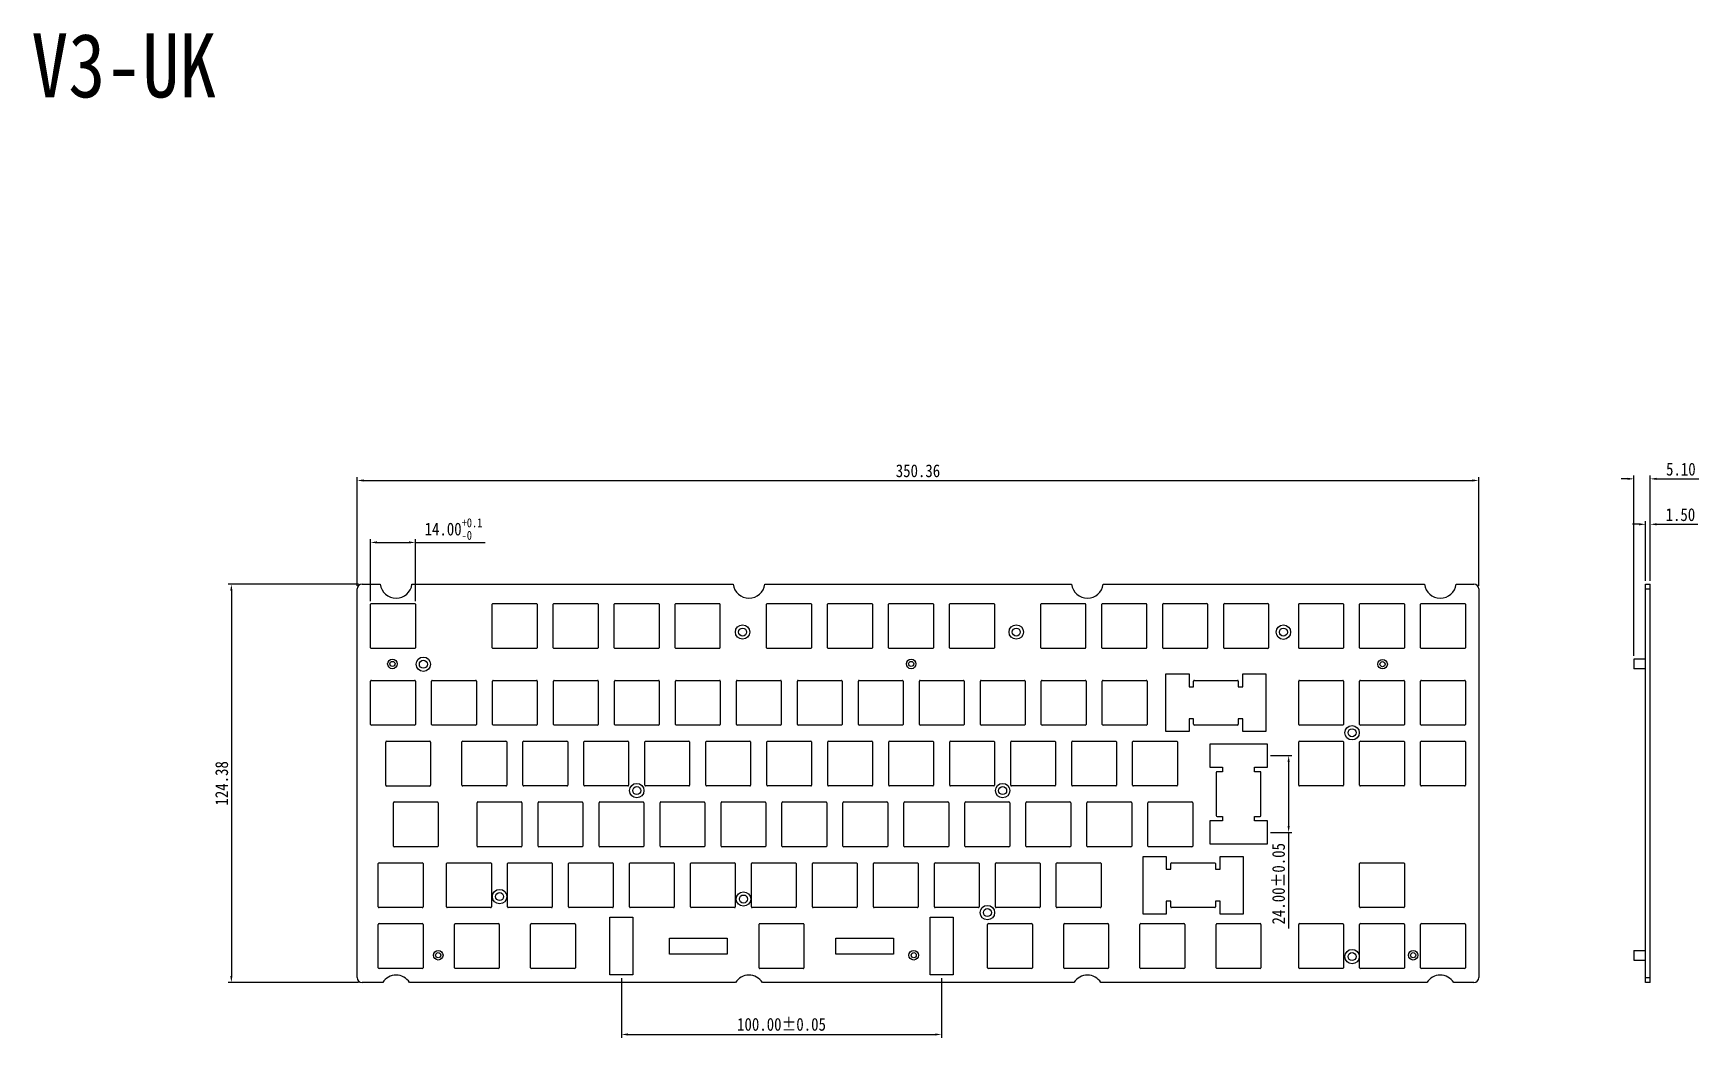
# Model space of a CAD drawing. Header units: millimetres. Extents: x -14 to 1164, y 2 to 864.
# Drawn here: x 644 to 1164, y 551 to 864 of the extents above; entities that cross this region are included whole.
import ezdxf

# ---------------------------------------------------------------- set-up
doc = ezdxf.new("R2010")
doc.units = ezdxf.units.MM
doc.header["$LTSCALE"] = 16.335
doc.header["$PDMODE"] = 3
doc.header["$PDSIZE"] = 8
doc.layers.get('0').update_dxf_attribs({"linetype": 'CONTINUOUS'})
doc.layers.get('Defpoints').update_dxf_attribs({"linetype": 'CONTINUOUS'})
doc.layers.add('标注尺寸', color=2, linetype='CONTINUOUS')
doc.layers.add('辅助线', color=8, linetype='CONTINUOUS')
doc.styles.get("Standard").update_dxf_attribs({"font": '', "width": 0.85, "height": 4})
doc.styles.get('Standard').set_extended_font_data('SimSun')
doc.dimstyles.get("Standard").update_dxf_attribs({"dimtxt": 2.5, "dimasz": 2, "dimexe": 1, "dimexo": 1, "dimgap": 1, "dimtad": 1, "dimzin": 1, "dimdsep": 46, "dimtxsty": 'Standard', "dimcen": 0.09, "dimadec": 0, "dimazin": 2, "dimtp": 0.01, "dimtm": 0.01, "dimtfac": 1, "dimtofl": 0, "dimtmove": 0, "dimatfit": 3, "dimfxl": 1, "dimtolj": 1, "dimarcsym": 0})

# ---------------------------------------------------------------- blocks, each defined once
blk = doc.blocks.new('*D22')
at = {"layer": 'Defpoints', "color": 0}
for p in [(1095.61, 724.7), (745.25, 690.8), (1095.61, 690.8)]:
    blk.add_point(p, dxfattribs=at)
at = {"layer": '标注尺寸', "color": 0, "lineweight": -2}
for p, q in [((745.25, 691.8), (745.25, 725.7)), ((747.25, 724.7), (1093.61, 724.7)), ((1095.61, 691.8), (1095.61, 725.7))]:
    blk.add_line(p, q, dxfattribs=at)
at = {"layer": '标注尺寸', "color": 0}
for points in [[(747.25, 725.03), (747.25, 724.36), (745.25, 724.7)], [(1093.61, 725.03), (1093.61, 724.36), (1095.61, 724.7)]]:
    blk.add_solid(points, dxfattribs=at)
at = {"layer": '标注尺寸', "color": 0, "insert": (920.43, 727.7), "char_height": 4, "attachment_point": 5}
blk.add_mtext('\\A1;350.36', dxfattribs=at)
blk = doc.blocks.new('*D23')
at = {"layer": 'Defpoints', "color": 0}
for p in [(746.6, 692.29), (705.92, 567.91), (746.6, 567.91)]:
    blk.add_point(p, dxfattribs=at)
at = {"layer": '标注尺寸', "color": 0, "lineweight": -2}
for p, q in [((745.6, 692.29), (704.92, 692.29)), ((705.92, 690.29), (705.92, 569.91)), ((745.6, 567.91), (704.92, 567.91))]:
    blk.add_line(p, q, dxfattribs=at)
at = {"layer": '标注尺寸', "color": 0}
for points in [[(705.59, 690.29), (706.26, 690.29), (705.92, 692.29)], [(705.59, 569.91), (706.26, 569.91), (705.92, 567.91)]]:
    blk.add_solid(points, dxfattribs=at)
at = {"layer": '标注尺寸', "color": 0, "insert": (702.92, 630.1), "char_height": 4, "attachment_point": 5, "rotation": 90}
blk.add_mtext('\\A1;124.38', dxfattribs=at)
blk = doc.blocks.new('*D24')
at = {"layer": 'Defpoints', "color": 0}
for p in [(1149.19, 725.2), (1149.19, 692.3), (1144.09, 668.9)]:
    blk.add_point(p, dxfattribs=at)
at = {"layer": '标注尺寸', "color": 0, "lineweight": -2}
for p, q in [((1142.09, 725.2), (1140.09, 725.2)), ((1144.09, 669.9), (1144.09, 726.2)), ((1149.19, 693.3), (1149.19, 726.2)), ((1151.19, 725.2), (1164.33, 725.2))]:
    blk.add_line(p, q, dxfattribs=at)
at = {"layer": '标注尺寸', "color": 0}
for points in [[(1142.09, 725.54), (1142.09, 724.87), (1144.09, 725.2)], [(1151.19, 725.54), (1151.19, 724.87), (1149.19, 725.2)]]:
    blk.add_solid(points, dxfattribs=at)
at = {"layer": '标注尺寸', "color": 0, "insert": (1158.76, 728.2), "char_height": 4, "attachment_point": 5}
blk.add_mtext('\\A1;5.10', dxfattribs=at)
blk = doc.blocks.new('*D25')
at = {"layer": 'Defpoints', "color": 0}
for p in [(1149.19, 711), (1147.69, 692.3), (1149.19, 692.3)]:
    blk.add_point(p, dxfattribs=at)
at = {"layer": '标注尺寸', "color": 0, "lineweight": -2}
for p, q in [((1145.69, 711), (1143.69, 711)), ((1147.69, 693.3), (1147.69, 712)), ((1149.19, 693.3), (1149.19, 712)), ((1151.19, 711), (1164.06, 711))]:
    blk.add_line(p, q, dxfattribs=at)
at = {"layer": '标注尺寸', "color": 0}
for points in [[(1145.69, 711.34), (1145.69, 710.67), (1147.69, 711)], [(1151.19, 711.34), (1151.19, 710.67), (1149.19, 711)]]:
    blk.add_solid(points, dxfattribs=at)
at = {"layer": '标注尺寸', "color": 0, "insert": (1158.62, 714), "char_height": 4, "attachment_point": 5}
blk.add_mtext('\\A1;1.50', dxfattribs=at)
blk = doc.blocks.new('*D26')
at = {"layer": 'Defpoints', "color": 0}
for p in [(763.41, 705.34), (749.41, 686.04), (763.41, 686.04)]:
    blk.add_point(p, dxfattribs=at)
at = {"layer": '标注尺寸', "color": 0, "lineweight": -2}
for p, q in [((749.41, 687.04), (749.41, 706.34)), ((751.41, 705.34), (761.41, 705.34)), ((763.41, 687.04), (763.41, 706.34)), ((763.41, 705.34), (785.23, 705.34))]:
    blk.add_line(p, q, dxfattribs=at)
at = {"layer": '标注尺寸', "color": 0}
for points in [[(751.41, 705.68), (751.41, 705.01), (749.41, 705.34)], [(761.41, 705.68), (761.41, 705.01), (763.41, 705.34)]]:
    blk.add_solid(points, dxfattribs=at)
at = {"layer": '标注尺寸', "color": 0, "insert": (775.32, 709.53), "char_height": 4, "attachment_point": 5}
blk.add_mtext('\\A1;14.00{\\H0.7x;\\S+0.1^ -0;}', dxfattribs=at)
blk = doc.blocks.new('*D27')
at = {"layer": 'Defpoints', "color": 0}
for p in [(827.8, 570.27), (927.8, 570.27), (927.8, 551.66)]:
    blk.add_point(p, dxfattribs=at)
at = {"layer": '标注尺寸', "color": 0, "lineweight": -2}
for p, q in [((827.8, 569.27), (827.8, 550.66)), ((927.8, 569.27), (927.8, 550.66)), ((829.8, 551.66), (925.8, 551.66))]:
    blk.add_line(p, q, dxfattribs=at)
at = {"layer": '标注尺寸', "color": 0}
for points in [[(829.8, 551.99), (829.8, 551.32), (827.8, 551.66)], [(925.8, 551.99), (925.8, 551.32), (927.8, 551.66)]]:
    blk.add_solid(points, dxfattribs=at)
at = {"layer": '标注尺寸', "color": 0, "insert": (877.8, 554.8), "char_height": 4, "attachment_point": 5}
blk.add_mtext('\\A1;100.00%%P0.05', dxfattribs=at)
blk = doc.blocks.new('*D14')
at = {"layer": 'Defpoints', "color": 0}
for p in [(1029.6, 638.75), (1029.6, 614.75), (1036.23, 614.75)]:
    blk.add_point(p, dxfattribs=at)
at = {"layer": '标注尺寸', "color": 0, "lineweight": -2}
for p, q in [((1030.6, 638.75), (1037.23, 638.75)), ((1036.23, 636.75), (1036.23, 616.75)), ((1030.6, 614.75), (1037.23, 614.75)), ((1036.23, 614.75), (1036.23, 584.71))]:
    blk.add_line(p, q, dxfattribs=at)
at = {"layer": '标注尺寸', "color": 0}
for points in [[(1035.89, 636.75), (1036.56, 636.75), (1036.23, 638.75)], [(1035.89, 616.75), (1036.56, 616.75), (1036.23, 614.75)]]:
    blk.add_solid(points, dxfattribs=at)
at = {"layer": '标注尺寸', "color": 0, "insert": (1033.08, 598.73), "char_height": 4, "attachment_point": 5, "rotation": 90}
blk.add_mtext('\\A1;24.00%%P0.05', dxfattribs=at)

msp = doc.modelspace()

# ---------------------------------------------------------------- linework, layer by layer
at = {"color": 7, "linetype": 'Continuous'}
for p, q in [((746.75, 692.299), (752.44, 692.299)), ((762.358, 692.299), (862.673, 692.299)), ((872.591, 692.299), (968.406, 692.299)), ((978.324, 692.299), (1078.64, 692.299)), ((1088.558, 692.299), (1094.111, 692.299)), ((1147.686, 567.912), (1147.686, 692.299)), ((1147.686, 692.299), (1149.186, 692.299)), ((1149.186, 567.912), (1149.186, 692.299)), ((745.25, 569.412), (745.25, 690.799)), ((1095.611, 690.799), (1095.611, 569.412)), ((1147.686, 690.799), (1149.186, 690.799)), ((749.411, 672.438), (749.411, 686.038)), ((749.611, 686.238), (763.211, 686.238)), ((763.411, 686.038), (763.411, 672.438)), ((787.426, 672.438), (787.426, 686.038)), ((787.626, 686.238), (801.226, 686.238)), ((801.426, 686.038), (801.426, 672.438)), ((806.476, 672.438), (806.476, 686.038)), ((806.676, 686.238), (820.276, 686.238)), ((820.476, 686.038), (820.476, 672.438)), ((825.526, 672.438), (825.526, 686.038)), ((825.726, 686.238), (839.326, 686.238)), ((839.526, 686.038), (839.526, 672.438)), ((844.576, 672.438), (844.576, 686.038)), ((844.776, 686.238), (858.376, 686.238)), ((858.576, 686.038), (858.576, 672.438)), ((873.146, 672.438), (873.146, 686.038)), ((873.346, 686.238), (886.946, 686.238)), ((887.146, 686.038), (887.146, 672.438)), ((892.196, 672.438), (892.196, 686.038)), ((892.396, 686.238), (905.996, 686.238)), ((906.196, 686.038), (906.196, 672.438)), ((911.246, 672.438), (911.246, 686.038)), ((911.446, 686.238), (925.046, 686.238)), ((925.246, 686.038), (925.246, 672.438)), ((930.296, 672.438), (930.296, 686.038)), ((930.496, 686.238), (944.096, 686.238)), ((944.296, 686.038), (944.296, 672.438)), ((958.816, 672.438), (958.816, 686.038)), ((959.016, 686.238), (972.616, 686.238)), ((972.816, 686.038), (972.816, 672.438)), ((977.866, 672.438), (977.866, 686.038)), ((978.066, 686.238), (991.666, 686.238)), ((991.866, 686.038), (991.866, 672.438)), ((996.916, 672.438), (996.916, 686.038)), ((997.116, 686.238), (1010.716, 686.238)), ((1010.916, 686.038), (1010.916, 672.438)), ((1015.966, 672.438), (1015.966, 686.038)), ((1016.166, 686.238), (1029.766, 686.238)), ((1029.966, 686.038), (1029.966, 672.438)), ((1039.361, 672.438), (1039.361, 686.038)), ((1039.561, 686.238), (1053.161, 686.238)), ((1053.361, 686.038), (1053.361, 672.438)), ((1058.411, 672.438), (1058.411, 686.038)), ((1058.611, 686.238), (1072.211, 686.238)), ((1072.411, 686.038), (1072.411, 672.438)), ((1077.461, 672.438), (1077.461, 686.038)), ((1077.661, 686.238), (1091.261, 686.238)), ((1091.461, 686.038), (1091.461, 672.438)), ((763.211, 672.238), (749.611, 672.238)), ((801.226, 672.238), (787.626, 672.238)), ((820.276, 672.238), (806.676, 672.238)), ((839.326, 672.238), (825.726, 672.238)), ((858.376, 672.238), (844.776, 672.238)), ((886.946, 672.238), (873.346, 672.238)), ((905.996, 672.238), (892.396, 672.238)), ((925.046, 672.238), (911.446, 672.238)), ((944.096, 672.238), (930.496, 672.238)), ((972.616, 672.238), (959.016, 672.238)), ((991.666, 672.238), (978.066, 672.238)), ((1010.716, 672.238), (997.116, 672.238)), ((1029.766, 672.238), (1016.166, 672.238)), ((1053.161, 672.238), (1039.561, 672.238)), ((1072.211, 672.238), (1058.611, 672.238)), ((1091.261, 672.238), (1077.661, 672.238)), ((1144.086, 668.897), (1144.086, 665.897)), ((1147.686, 668.897), (1144.086, 668.897)), ((749.411, 648.505), (749.411, 662.005)), ((749.661, 662.255), (763.161, 662.255)), ((763.411, 662.005), (763.411, 648.505)), ((768.461, 648.505), (768.461, 662.005)), ((768.711, 662.255), (782.211, 662.255)), ((782.461, 662.005), (782.461, 648.505)), ((787.511, 648.505), (787.511, 662.005)), ((787.761, 662.255), (801.261, 662.255)), ((801.511, 662.005), (801.511, 648.505)), ((806.561, 648.505), (806.561, 662.005)), ((806.811, 662.255), (820.311, 662.255)), ((820.561, 662.005), (820.561, 648.505)), ((825.611, 648.505), (825.611, 662.005)), ((825.861, 662.255), (839.361, 662.255)), ((839.611, 662.005), (839.611, 648.505)), ((844.661, 648.505), (844.661, 662.005)), ((844.911, 662.255), (858.411, 662.255)), ((858.661, 662.005), (858.661, 648.505)), ((863.711, 648.505), (863.711, 662.005)), ((863.961, 662.255), (877.461, 662.255)), ((877.711, 662.005), (877.711, 648.505)), ((882.761, 648.505), (882.761, 662.005)), ((883.011, 662.255), (896.511, 662.255)), ((896.761, 662.005), (896.761, 648.505)), ((901.811, 648.505), (901.811, 662.005)), ((902.061, 662.255), (915.561, 662.255)), ((915.811, 662.005), (915.811, 648.505)), ((920.861, 648.505), (920.861, 662.005)), ((921.111, 662.255), (934.611, 662.255)), ((934.861, 662.005), (934.861, 648.505)), ((939.911, 648.505), (939.911, 662.005)), ((940.161, 662.255), (953.661, 662.255)), ((953.911, 662.005), (953.911, 648.505)), ((958.961, 648.505), (958.961, 662.005)), ((959.211, 662.255), (972.711, 662.255)), ((972.961, 662.005), (972.961, 648.505)), ((978.011, 648.505), (978.011, 662.005)), ((978.261, 662.255), (991.761, 662.255)), ((992.011, 662.005), (992.011, 648.505)), ((997.911, 664.27), (1005.111, 664.27)), ((997.911, 646.27), (997.911, 664.27)), ((1005.111, 664.27), (1005.111, 660.27)), ((1006.526, 660.27), (1006.526, 661.975)), ((1006.806, 662.255), (1020.216, 662.255)), ((1020.496, 661.975), (1020.496, 660.27)), ((1021.939, 664.27), (1029.082, 664.27)), ((1021.939, 660.27), (1021.939, 664.27)), ((1029.082, 664.27), (1029.082, 646.27)), ((1039.361, 648.505), (1039.361, 662.005)), ((1039.611, 662.255), (1053.111, 662.255)), ((1053.361, 662.005), (1053.361, 648.505)), ((1058.411, 648.505), (1058.411, 662.005)), ((1058.661, 662.255), (1072.161, 662.255)), ((1072.411, 662.005), (1072.411, 648.505)), ((1077.461, 648.505), (1077.461, 662.005)), ((1077.711, 662.255), (1091.211, 662.255)), ((1091.461, 662.005), (1091.461, 648.505)), ((1147.686, 665.897), (1144.086, 665.897)), ((1147.686, 665.819), (1144.086, 665.819)), ((1005.111, 660.27), (1006.526, 660.27)), ((1020.496, 660.27), (1021.939, 660.27)), ((763.161, 648.255), (749.661, 648.255)), ((782.211, 648.255), (768.711, 648.255)), ((801.261, 648.255), (787.761, 648.255)), ((820.311, 648.255), (806.811, 648.255)), ((839.361, 648.255), (825.861, 648.255)), ((858.411, 648.255), (844.911, 648.255)), ((877.461, 648.255), (863.961, 648.255)), ((896.511, 648.255), (883.011, 648.255)), ((915.561, 648.255), (902.061, 648.255)), ((934.611, 648.255), (921.111, 648.255)), ((953.661, 648.255), (940.161, 648.255)), ((972.711, 648.255), (959.211, 648.255)), ((991.761, 648.255), (978.261, 648.255)), ((1005.111, 646.27), (997.911, 646.27)), ((1006.526, 650.27), (1005.111, 650.27)), ((1005.111, 650.27), (1005.111, 646.27)), ((1006.526, 648.535), (1006.526, 650.27)), ((1020.216, 648.255), (1006.806, 648.255)), ((1021.939, 650.27), (1020.496, 650.27)), ((1020.496, 650.27), (1020.496, 648.535)), ((1021.939, 646.27), (1021.939, 650.27)), ((1029.082, 646.27), (1021.939, 646.27)), ((1053.111, 648.255), (1039.611, 648.255)), ((1072.161, 648.255), (1058.661, 648.255)), ((1091.211, 648.255), (1077.711, 648.255)), ((754.161, 629.505), (754.161, 643.005)), ((754.411, 643.255), (767.911, 643.255)), ((768.161, 643.005), (768.161, 629.505)), ((777.946, 629.52), (777.946, 643.02)), ((778.196, 643.27), (791.696, 643.27)), ((791.946, 643.02), (791.946, 629.52)), ((796.996, 629.52), (796.996, 643.02)), ((797.246, 643.27), (810.746, 643.27)), ((810.996, 643.02), (810.996, 629.52)), ((816.046, 629.52), (816.046, 643.02)), ((816.296, 643.27), (829.796, 643.27)), ((830.046, 643.02), (830.046, 629.52)), ((835.096, 629.52), (835.096, 643.02)), ((835.346, 643.27), (848.846, 643.27)), ((849.096, 643.02), (849.096, 629.52)), ((854.146, 629.52), (854.146, 643.02)), ((854.396, 643.27), (867.896, 643.27)), ((868.146, 643.02), (868.146, 629.52)), ((873.196, 629.52), (873.196, 643.02)), ((873.446, 643.27), (886.946, 643.27)), ((887.196, 643.02), (887.196, 629.52)), ((892.246, 629.52), (892.246, 643.02)), ((892.496, 643.27), (905.996, 643.27)), ((906.246, 643.02), (906.246, 629.52)), ((911.296, 629.52), (911.296, 643.02)), ((911.546, 643.27), (925.046, 643.27)), ((925.296, 643.02), (925.296, 629.52)), ((930.346, 629.52), (930.346, 643.02)), ((930.596, 643.27), (944.096, 643.27)), ((944.346, 643.02), (944.346, 629.52)), ((949.396, 629.52), (949.396, 643.02)), ((949.646, 643.27), (963.146, 643.27)), ((963.396, 643.02), (963.396, 629.52)), ((968.446, 629.52), (968.446, 643.02)), ((968.696, 643.27), (982.196, 643.27)), ((982.446, 643.02), (982.446, 629.52)), ((987.496, 629.52), (987.496, 643.02)), ((987.746, 643.27), (1001.246, 643.27)), ((1001.496, 643.02), (1001.496, 629.52)), ((1039.361, 629.52), (1039.361, 643.02)), ((1039.611, 643.27), (1053.111, 643.27)), ((1053.361, 643.02), (1053.361, 629.52)), ((1058.411, 629.52), (1058.411, 643.02)), ((1058.661, 643.27), (1072.161, 643.27)), ((1072.411, 643.02), (1072.411, 629.52)), ((1077.461, 629.52), (1077.461, 643.02)), ((1077.711, 643.27), (1091.211, 643.27)), ((1091.461, 643.02), (1091.461, 629.52)), ((767.911, 629.255), (754.411, 629.255)), ((791.696, 629.27), (778.196, 629.27)), ((810.746, 629.27), (797.246, 629.27)), ((829.796, 629.27), (816.296, 629.27)), ((848.846, 629.27), (835.346, 629.27)), ((867.896, 629.27), (854.396, 629.27)), ((886.946, 629.27), (873.446, 629.27)), ((905.996, 629.27), (892.496, 629.27)), ((925.046, 629.27), (911.546, 629.27)), ((944.096, 629.27), (930.596, 629.27)), ((963.146, 629.27), (949.646, 629.27)), ((982.196, 629.27), (968.696, 629.27)), ((1001.246, 629.27), (987.746, 629.27)), ((1053.111, 629.27), (1039.611, 629.27)), ((1072.161, 629.27), (1058.661, 629.27)), ((1091.211, 629.27), (1077.711, 629.27)), ((756.536, 610.52), (756.536, 624.02)), ((756.786, 624.27), (770.286, 624.27)), ((770.536, 624.02), (770.536, 610.52)), ((782.696, 610.52), (782.696, 624.02)), ((782.946, 624.27), (796.446, 624.27)), ((796.696, 624.02), (796.696, 610.52)), ((801.746, 610.52), (801.746, 624.02)), ((801.996, 624.27), (815.496, 624.27)), ((815.746, 624.02), (815.746, 610.52)), ((820.796, 610.52), (820.796, 624.02)), ((821.046, 624.27), (834.546, 624.27)), ((834.796, 624.02), (834.796, 610.52)), ((839.846, 610.52), (839.846, 624.02)), ((840.096, 624.27), (853.596, 624.27)), ((853.846, 624.02), (853.846, 610.52)), ((858.896, 610.52), (858.896, 624.02)), ((859.146, 624.27), (872.646, 624.27)), ((872.896, 624.02), (872.896, 610.52)), ((877.946, 610.52), (877.946, 624.02)), ((878.196, 624.27), (891.696, 624.27)), ((891.946, 624.02), (891.946, 610.52)), ((896.996, 610.52), (896.996, 624.02)), ((897.246, 624.27), (910.746, 624.27)), ((910.996, 624.02), (910.996, 610.52)), ((916.046, 610.52), (916.046, 624.02)), ((916.296, 624.27), (929.796, 624.27)), ((930.046, 624.02), (930.046, 610.52)), ((935.096, 610.52), (935.096, 624.02)), ((935.346, 624.27), (948.846, 624.27)), ((949.096, 624.02), (949.096, 610.52)), ((954.146, 610.52), (954.146, 624.02)), ((954.396, 624.27), (967.896, 624.27)), ((968.146, 624.02), (968.146, 610.52)), ((973.196, 610.52), (973.196, 624.02)), ((973.446, 624.27), (986.946, 624.27)), ((987.196, 624.02), (987.196, 610.52)), ((992.246, 610.52), (992.246, 624.02)), ((992.496, 624.27), (1005.996, 624.27)), ((1006.246, 624.02), (1006.246, 610.52)), ((770.286, 610.27), (756.786, 610.27)), ((796.446, 610.27), (782.946, 610.27)), ((815.496, 610.27), (801.996, 610.27)), ((834.546, 610.27), (821.046, 610.27)), ((853.596, 610.27), (840.096, 610.27)), ((872.646, 610.27), (859.146, 610.27)), ((891.696, 610.27), (878.196, 610.27)), ((910.746, 610.27), (897.246, 610.27)), ((929.796, 610.27), (916.296, 610.27)), ((948.846, 610.27), (935.346, 610.27)), ((967.896, 610.27), (954.396, 610.27)), ((986.946, 610.27), (973.446, 610.27)), ((1005.996, 610.27), (992.496, 610.27)), ((792.196, 591.52), (792.196, 605.02)), ((792.446, 605.27), (805.946, 605.27)), ((806.196, 605.02), (806.196, 591.52)), ((811.246, 591.52), (811.246, 605.02)), ((811.496, 605.27), (824.996, 605.27)), ((825.246, 605.02), (825.246, 591.52)), ((830.296, 591.52), (830.296, 605.02)), ((830.546, 605.27), (844.046, 605.27)), ((844.296, 605.02), (844.296, 591.52)), ((849.346, 591.52), (849.346, 605.02)), ((849.596, 605.27), (863.096, 605.27)), ((863.346, 605.02), (863.346, 591.52)), ((868.396, 591.52), (868.396, 605.02)), ((868.646, 605.27), (882.146, 605.27)), ((882.396, 605.02), (882.396, 591.52)), ((887.446, 591.52), (887.446, 605.02)), ((887.696, 605.27), (901.196, 605.27)), ((901.446, 605.02), (901.446, 591.52)), ((906.496, 591.52), (906.496, 605.02)), ((906.746, 605.27), (920.246, 605.27)), ((920.496, 605.02), (920.496, 591.52)), ((925.546, 591.52), (925.546, 605.02)), ((925.796, 605.27), (939.296, 605.27)), ((939.546, 605.02), (939.546, 591.52)), ((944.596, 591.52), (944.596, 605.02)), ((944.846, 605.27), (958.346, 605.27)), ((958.596, 605.02), (958.596, 591.52)), ((963.646, 591.52), (963.646, 605.02)), ((963.896, 605.27), (977.396, 605.27)), ((977.646, 605.02), (977.646, 591.52)), ((990.786, 607.27), (997.986, 607.27)), ((990.786, 589.27), (990.786, 607.27)), ((997.986, 607.27), (997.986, 603.27)), ((999.386, 603.27), (999.386, 605.02)), ((999.636, 605.27), (1013.136, 605.27)), ((1013.386, 605.02), (1013.386, 603.27)), ((1014.786, 607.27), (1021.986, 607.27)), ((1014.786, 603.27), (1014.786, 607.27)), ((1021.986, 607.27), (1021.986, 589.27)), ((1058.411, 591.52), (1058.411, 605.02)), ((1058.661, 605.27), (1072.161, 605.27)), ((1072.411, 605.02), (1072.411, 591.52)), ((997.986, 603.27), (999.386, 603.27)), ((1013.386, 603.27), (1014.786, 603.27)), ((999.386, 593.27), (997.986, 593.27)), ((997.986, 593.27), (997.986, 589.27)), ((999.386, 591.52), (999.386, 593.27)), ((1014.786, 593.27), (1013.386, 593.27)), ((1013.386, 593.27), (1013.386, 591.52)), ((1014.786, 589.27), (1014.786, 593.27)), ((805.946, 591.27), (792.446, 591.27)), ((824.996, 591.27), (811.496, 591.27)), ((824.196, 570.27), (824.196, 588.27)), ((824.196, 588.27), (831.396, 588.27)), ((844.046, 591.27), (830.546, 591.27)), ((831.396, 588.27), (831.396, 570.27)), ((863.096, 591.27), (849.596, 591.27)), ((882.146, 591.27), (868.646, 591.27)), ((901.196, 591.27), (887.696, 591.27)), ((920.246, 591.27), (906.746, 591.27)), ((924.196, 588.27), (931.396, 588.27)), ((924.196, 570.27), (924.196, 588.27)), ((939.296, 591.27), (925.796, 591.27)), ((931.396, 588.27), (931.396, 570.27)), ((958.346, 591.27), (944.846, 591.27)), ((977.396, 591.27), (963.896, 591.27)), ((997.986, 589.27), (990.786, 589.27)), ((1013.136, 591.27), (999.636, 591.27)), ((1021.986, 589.27), (1014.786, 589.27)), ((1072.161, 591.27), (1058.661, 591.27)), ((751.821, 572.52), (751.821, 586.02)), ((752.071, 586.27), (765.571, 586.27)), ((765.821, 586.02), (765.821, 572.52)), ((775.621, 572.52), (775.621, 586.02)), ((775.871, 586.27), (789.371, 586.27)), ((789.621, 586.02), (789.621, 572.52)), ((799.421, 572.52), (799.421, 586.02)), ((799.671, 586.27), (813.171, 586.27)), ((813.421, 586.02), (813.421, 572.52)), ((870.796, 572.47), (870.796, 586.07)), ((870.996, 586.27), (884.596, 586.27)), ((884.796, 586.07), (884.796, 572.47)), ((942.171, 572.52), (942.171, 586.02)), ((942.421, 586.27), (955.921, 586.27)), ((956.171, 586.02), (956.171, 572.52)), ((965.971, 572.52), (965.971, 586.02)), ((966.221, 586.27), (979.721, 586.27)), ((979.971, 586.02), (979.971, 572.52)), ((989.771, 572.52), (989.771, 586.02)), ((990.021, 586.27), (1003.521, 586.27)), ((1003.771, 586.02), (1003.771, 572.52)), ((1013.571, 572.52), (1013.571, 586.02)), ((1013.821, 586.27), (1027.321, 586.27)), ((1027.571, 586.02), (1027.571, 572.52)), ((1039.361, 572.52), (1039.361, 586.02)), ((1039.611, 586.27), (1053.111, 586.27)), ((1053.361, 586.02), (1053.361, 572.52)), ((1058.411, 572.52), (1058.411, 586.02)), ((1058.661, 586.27), (1072.161, 586.27)), ((1072.411, 586.02), (1072.411, 572.52)), ((1077.461, 572.52), (1077.461, 586.02)), ((1077.711, 586.27), (1091.211, 586.27)), ((1091.461, 586.02), (1091.461, 572.52)), ((842.796, 576.77), (842.796, 581.77)), ((842.796, 581.77), (860.796, 581.77)), ((860.796, 581.77), (860.796, 576.77)), ((894.796, 581.77), (912.796, 581.77)), ((894.796, 576.77), (894.796, 581.77)), ((912.796, 581.77), (912.796, 576.77)), ((1144.086, 577.911), (1147.686, 577.911)), ((1144.086, 577.911), (1144.086, 574.911)), ((860.796, 576.77), (842.796, 576.77)), ((912.796, 576.77), (894.796, 576.77)), ((1144.086, 574.911), (1147.686, 574.911)), ((753.196, 567.912), (746.75, 567.912)), ((765.571, 572.27), (752.071, 572.27)), ((863.43, 567.912), (761.601, 567.912)), ((789.371, 572.27), (775.871, 572.27)), ((813.171, 572.27), (799.671, 572.27)), ((831.396, 570.27), (824.196, 570.27)), ((884.596, 572.27), (870.996, 572.27)), ((969.163, 567.912), (871.835, 567.912)), ((931.396, 570.27), (924.196, 570.27)), ((955.921, 572.27), (942.421, 572.27)), ((979.721, 572.27), (966.221, 572.27)), ((1079.396, 567.912), (977.568, 567.912)), ((1003.521, 572.27), (990.021, 572.27)), ((1027.321, 572.27), (1013.821, 572.27)), ((1053.111, 572.27), (1039.611, 572.27)), ((1072.161, 572.27), (1058.661, 572.27)), ((1091.211, 572.27), (1077.711, 572.27)), ((1094.111, 567.912), (1087.801, 567.912)), ((1147.686, 569.412), (1149.186, 569.412)), ((1149.186, 567.912), (1147.686, 567.912))]:
    msp.add_line(p, q, dxfattribs=at)
for p, q in [((1011.599, 642.327), (1011.599, 635.183)), ((1029.599, 642.327), (1011.599, 642.327)), ((1029.599, 635.183), (1029.599, 642.327)), ((1011.599, 635.183), (1015.599, 635.183)), ((1015.599, 635.183), (1015.599, 633.74)), ((1025.599, 633.74), (1025.599, 635.183)), ((1025.599, 635.183), (1029.599, 635.183)), ((1013.584, 633.46), (1013.584, 620.05)), ((1015.599, 633.74), (1013.864, 633.74)), ((1027.304, 633.74), (1025.599, 633.74)), ((1027.584, 620.05), (1027.584, 633.46)), ((1013.864, 619.77), (1015.599, 619.77)), ((1015.599, 619.77), (1015.599, 618.355)), ((1025.599, 618.355), (1025.599, 619.77)), ((1025.599, 619.77), (1027.304, 619.77)), ((1011.599, 618.355), (1011.599, 611.155)), ((1015.599, 618.355), (1011.599, 618.355)), ((1029.599, 618.355), (1025.599, 618.355)), ((1029.599, 611.155), (1029.599, 618.355)), ((1011.599, 611.155), (1029.599, 611.155)), ((751.821, 591.52), (751.821, 605.02)), ((752.071, 605.27), (765.571, 605.27)), ((765.821, 605.02), (765.821, 591.52)), ((773.146, 591.52), (773.146, 605.02)), ((773.396, 605.27), (786.896, 605.27)), ((787.146, 605.02), (787.146, 591.52)), ((765.571, 591.27), (752.071, 591.27)), ((786.896, 591.27), (773.396, 591.27))]:
    msp.add_line(p, q)
for centre, radius in [((865.631, 677.358), 2.25), ((865.631, 677.358), 1.25), ((951.131, 677.358), 2.25), ((951.131, 677.358), 1.25), ((1034.581, 677.325), 2.25), ((1034.581, 677.325), 1.25), ((765.901, 667.3), 2.25), ((765.901, 667.3), 1.25), ((1056.036, 645.895), 2.25), ((1056.036, 645.895), 1.25), ((832.581, 627.82), 2.25), ((946.881, 627.82), 2.25), ((832.581, 627.82), 1.25), ((946.881, 627.82), 1.25), ((789.726, 594.725), 2.25), ((789.726, 594.725), 1.25), ((865.911, 593.97), 2.25), ((865.911, 593.97), 1.25), ((942.111, 589.72), 2.25), ((942.111, 589.72), 1.25), ((1056.051, 575.975), 2.25), ((1056.051, 575.975), 1.25)]:
    msp.add_circle(centre, radius, dxfattribs=at)
for centre, radius, start, end in [((746.75, 690.799), 1.5, 90, 180), ((757.399, 692.939), 5, 187.35272, 352.64728), ((867.632, 692.939), 5, 187.35272, 352.64728), ((973.365, 692.939), 5, 187.35272, 352.64728), ((1083.599, 692.939), 5, 187.35272, 352.64728), ((1094.111, 690.799), 1.5, 0, 90), ((749.611, 686.038), 0.2, 90, 180), ((763.211, 686.038), 0.2, 0, 90), ((787.626, 686.038), 0.2, 90, 180), ((801.226, 686.038), 0.2, 0, 90), ((806.676, 686.038), 0.2, 90, 180), ((820.276, 686.038), 0.2, 0, 90), ((825.726, 686.038), 0.2, 90, 180), ((839.326, 686.038), 0.2, 0, 90), ((844.776, 686.038), 0.2, 90, 180), ((858.376, 686.038), 0.2, 0, 90), ((873.346, 686.038), 0.2, 90, 180), ((886.946, 686.038), 0.2, 0, 90), ((892.396, 686.038), 0.2, 90, 180), ((905.996, 686.038), 0.2, 0, 90), ((911.446, 686.038), 0.2, 90, 180), ((925.046, 686.038), 0.2, 0, 90), ((930.496, 686.038), 0.2, 90, 180), ((944.096, 686.038), 0.2, 0, 90), ((959.016, 686.038), 0.2, 90, 180), ((972.616, 686.038), 0.2, 0, 90), ((978.066, 686.038), 0.2, 90, 180), ((991.666, 686.038), 0.2, 0, 90), ((997.116, 686.038), 0.2, 90, 180), ((1010.716, 686.038), 0.2, 0, 90), ((1016.166, 686.038), 0.2, 90, 180), ((1029.766, 686.038), 0.2, 0, 90), ((1039.561, 686.038), 0.2, 90, 180), ((1053.161, 686.038), 0.2, 0, 90), ((1058.611, 686.038), 0.2, 90, 180), ((1072.211, 686.038), 0.2, 0, 90), ((1077.661, 686.038), 0.2, 90, 180), ((1091.261, 686.038), 0.2, 0, 90), ((749.611, 672.438), 0.2, 180, 270), ((763.211, 672.438), 0.2, 270, 0), ((787.626, 672.438), 0.2, 180, 270), ((801.226, 672.438), 0.2, 270, 0), ((806.676, 672.438), 0.2, 180, 270), ((820.276, 672.438), 0.2, 270, 0), ((825.726, 672.438), 0.2, 180, 270), ((839.326, 672.438), 0.2, 270, 0), ((844.776, 672.438), 0.2, 180, 270), ((858.376, 672.438), 0.2, 270, 0), ((873.346, 672.438), 0.2, 180, 270), ((886.946, 672.438), 0.2, 270, 0), ((892.396, 672.438), 0.2, 180, 270), ((905.996, 672.438), 0.2, 270, 0), ((911.446, 672.438), 0.2, 180, 270), ((925.046, 672.438), 0.2, 270, 0), ((930.496, 672.438), 0.2, 180, 270), ((944.096, 672.438), 0.2, 270, 0), ((959.016, 672.438), 0.2, 180, 270), ((972.616, 672.438), 0.2, 270, 0), ((978.066, 672.438), 0.2, 180, 270), ((991.666, 672.438), 0.2, 270, 0), ((997.116, 672.438), 0.2, 180, 270), ((1010.716, 672.438), 0.2, 270, 0), ((1016.166, 672.438), 0.2, 180, 270), ((1029.766, 672.438), 0.2, 270, 0), ((1039.561, 672.438), 0.2, 180, 270), ((1053.161, 672.438), 0.2, 270, 0), ((1058.611, 672.438), 0.2, 180, 270), ((1072.211, 672.438), 0.2, 270, 0), ((1077.661, 672.438), 0.2, 180, 270), ((1091.261, 672.438), 0.2, 270, 0), ((749.661, 662.005), 0.25, 90, 180), ((763.161, 662.005), 0.25, 0, 90), ((768.711, 662.005), 0.25, 90, 180), ((782.211, 662.005), 0.25, 0, 90), ((787.761, 662.005), 0.25, 90, 180), ((801.261, 662.005), 0.25, 0, 90), ((806.811, 662.005), 0.25, 90, 180), ((820.311, 662.005), 0.25, 0, 90), ((825.861, 662.005), 0.25, 90, 180), ((839.361, 662.005), 0.25, 0, 90), ((844.911, 662.005), 0.25, 90, 180), ((858.411, 662.005), 0.25, 0, 90), ((863.961, 662.005), 0.25, 90, 180), ((877.461, 662.005), 0.25, 0, 90), ((883.011, 662.005), 0.25, 90, 180), ((896.511, 662.005), 0.25, 0, 90), ((902.061, 662.005), 0.25, 90, 180), ((915.561, 662.005), 0.25, 0, 90), ((921.111, 662.005), 0.25, 90, 180), ((934.611, 662.005), 0.25, 0, 90), ((940.161, 662.005), 0.25, 90, 180), ((953.661, 662.005), 0.25, 0, 90), ((959.211, 662.005), 0.25, 90, 180), ((972.711, 662.005), 0.25, 0, 90), ((978.261, 662.005), 0.25, 90, 180), ((991.761, 662.005), 0.25, 0, 90), ((1006.806, 661.975), 0.28, 90, 180), ((1020.216, 661.975), 0.28, 0, 90), ((1039.611, 662.005), 0.25, 90, 180), ((1053.111, 662.005), 0.25, 0, 90), ((1058.661, 662.005), 0.25, 90, 180), ((1072.161, 662.005), 0.25, 0, 90), ((1077.711, 662.005), 0.25, 90, 180), ((1091.211, 662.005), 0.25, 0, 90), ((749.661, 648.505), 0.25, 180, 270), ((763.161, 648.505), 0.25, 270, 0), ((768.711, 648.505), 0.25, 180, 270), ((782.211, 648.505), 0.25, 270, 0), ((787.761, 648.505), 0.25, 180, 270), ((801.261, 648.505), 0.25, 270, 0), ((806.811, 648.505), 0.25, 180, 270), ((820.311, 648.505), 0.25, 270, 0), ((825.861, 648.505), 0.25, 180, 270), ((839.361, 648.505), 0.25, 270, 0), ((844.911, 648.505), 0.25, 180, 270), ((858.411, 648.505), 0.25, 270, 0), ((863.961, 648.505), 0.25, 180, 270), ((877.461, 648.505), 0.25, 270, 0), ((883.011, 648.505), 0.25, 180, 270), ((896.511, 648.505), 0.25, 270, 0), ((902.061, 648.505), 0.25, 180, 270), ((915.561, 648.505), 0.25, 270, 0), ((921.111, 648.505), 0.25, 180, 270), ((934.611, 648.505), 0.25, 270, 0), ((940.161, 648.505), 0.25, 180, 270), ((953.661, 648.505), 0.25, 270, 0), ((959.211, 648.505), 0.25, 180, 270), ((972.711, 648.505), 0.25, 270, 0), ((978.261, 648.505), 0.25, 180, 270), ((991.761, 648.505), 0.25, 270, 0), ((1006.806, 648.535), 0.28, 180, 270), ((1020.216, 648.535), 0.28, 270, 0), ((1039.611, 648.505), 0.25, 180, 270), ((1053.111, 648.505), 0.25, 270, 0), ((1058.661, 648.505), 0.25, 180, 270), ((1072.161, 648.505), 0.25, 270, 0), ((1077.711, 648.505), 0.25, 180, 270), ((1091.211, 648.505), 0.25, 270, 0), ((754.411, 643.005), 0.25, 90, 180), ((767.911, 643.005), 0.25, 0, 90), ((778.196, 643.02), 0.25, 90, 180), ((791.696, 643.02), 0.25, 0, 90), ((797.246, 643.02), 0.25, 90, 180), ((810.746, 643.02), 0.25, 0, 90), ((816.296, 643.02), 0.25, 90, 180), ((829.796, 643.02), 0.25, 0, 90), ((835.346, 643.02), 0.25, 90, 180), ((848.846, 643.02), 0.25, 0, 90), ((854.396, 643.02), 0.25, 90, 180), ((867.896, 643.02), 0.25, 0, 90), ((873.446, 643.02), 0.25, 90, 180), ((886.946, 643.02), 0.25, 0, 90), ((892.496, 643.02), 0.25, 90, 180), ((905.996, 643.02), 0.25, 0, 90), ((911.546, 643.02), 0.25, 90, 180), ((925.046, 643.02), 0.25, 0, 90), ((930.596, 643.02), 0.25, 90, 180), ((944.096, 643.02), 0.25, 0, 90), ((949.646, 643.02), 0.25, 90, 180), ((963.146, 643.02), 0.25, 0, 90), ((968.696, 643.02), 0.25, 90, 180), ((982.196, 643.02), 0.25, 0, 90), ((987.746, 643.02), 0.25, 90, 180), ((1001.246, 643.02), 0.25, 0, 90), ((1039.611, 643.02), 0.25, 90, 180), ((1053.111, 643.02), 0.25, 0, 90), ((1058.661, 643.02), 0.25, 90, 180), ((1072.161, 643.02), 0.25, 0, 90), ((1077.711, 643.02), 0.25, 90, 180), ((1091.211, 643.02), 0.25, 0, 90), ((754.411, 629.505), 0.25, 180, 270), ((767.911, 629.505), 0.25, 270, 0), ((778.196, 629.52), 0.25, 180, 270), ((791.696, 629.52), 0.25, 270, 0), ((797.246, 629.52), 0.25, 180, 270), ((810.746, 629.52), 0.25, 270, 0), ((816.296, 629.52), 0.25, 180, 270), ((829.796, 629.52), 0.25, 270, 0), ((835.346, 629.52), 0.25, 180, 270), ((848.846, 629.52), 0.25, 270, 0), ((854.396, 629.52), 0.25, 180, 270), ((867.896, 629.52), 0.25, 270, 0), ((873.446, 629.52), 0.25, 180, 270), ((886.946, 629.52), 0.25, 270, 0), ((892.496, 629.52), 0.25, 180, 270), ((905.996, 629.52), 0.25, 270, 0), ((911.546, 629.52), 0.25, 180, 270), ((925.046, 629.52), 0.25, 270, 0), ((930.596, 629.52), 0.25, 180, 270), ((944.096, 629.52), 0.25, 270, 0), ((949.646, 629.52), 0.25, 180, 270), ((963.146, 629.52), 0.25, 270, 0), ((968.696, 629.52), 0.25, 180, 270), ((982.196, 629.52), 0.25, 270, 0), ((987.746, 629.52), 0.25, 180, 270), ((1001.246, 629.52), 0.25, 270, 0), ((1039.611, 629.52), 0.25, 180, 270), ((1053.111, 629.52), 0.25, 270, 0), ((1058.661, 629.52), 0.25, 180, 270), ((1072.161, 629.52), 0.25, 270, 0), ((1077.711, 629.52), 0.25, 180, 270), ((1091.211, 629.52), 0.25, 270, 0), ((756.786, 624.02), 0.25, 90, 180), ((770.286, 624.02), 0.25, 0, 90), ((782.946, 624.02), 0.25, 90, 180), ((796.446, 624.02), 0.25, 0, 90), ((801.996, 624.02), 0.25, 90, 180), ((815.496, 624.02), 0.25, 0, 90), ((821.046, 624.02), 0.25, 90, 180), ((834.546, 624.02), 0.25, 0, 90), ((840.096, 624.02), 0.25, 90, 180), ((853.596, 624.02), 0.25, 0, 90), ((859.146, 624.02), 0.25, 90, 180), ((872.646, 624.02), 0.25, 0, 90), ((878.196, 624.02), 0.25, 90, 180), ((891.696, 624.02), 0.25, 0, 90), ((897.246, 624.02), 0.25, 90, 180), ((910.746, 624.02), 0.25, 0, 90), ((916.296, 624.02), 0.25, 90, 180), ((929.796, 624.02), 0.25, 0, 90), ((935.346, 624.02), 0.25, 90, 180), ((948.846, 624.02), 0.25, 0, 90), ((954.396, 624.02), 0.25, 90, 180), ((967.896, 624.02), 0.25, 0, 90), ((973.446, 624.02), 0.25, 90, 180), ((986.946, 624.02), 0.25, 0, 90), ((992.496, 624.02), 0.25, 90, 180), ((1005.996, 624.02), 0.25, 0, 90), ((756.786, 610.52), 0.25, 180, 270), ((770.286, 610.52), 0.25, 270, 0), ((782.946, 610.52), 0.25, 180, 270), ((796.446, 610.52), 0.25, 270, 0), ((801.996, 610.52), 0.25, 180, 270), ((815.496, 610.52), 0.25, 270, 0), ((821.046, 610.52), 0.25, 180, 270), ((834.546, 610.52), 0.25, 270, 0), ((840.096, 610.52), 0.25, 180, 270), ((853.596, 610.52), 0.25, 270, 0), ((859.146, 610.52), 0.25, 180, 270), ((872.646, 610.52), 0.25, 270, 0), ((878.196, 610.52), 0.25, 180, 270), ((891.696, 610.52), 0.25, 270, 0), ((897.246, 610.52), 0.25, 180, 270), ((910.746, 610.52), 0.25, 270, 0), ((916.296, 610.52), 0.25, 180, 270), ((929.796, 610.52), 0.25, 270, 0), ((935.346, 610.52), 0.25, 180, 270), ((948.846, 610.52), 0.25, 270, 0), ((954.396, 610.52), 0.25, 180, 270), ((967.896, 610.52), 0.25, 270, 0), ((973.446, 610.52), 0.25, 180, 270), ((986.946, 610.52), 0.25, 270, 0), ((992.496, 610.52), 0.25, 180, 270), ((1005.996, 610.52), 0.25, 270, 0), ((792.446, 605.02), 0.25, 90, 180), ((805.946, 605.02), 0.25, 0, 90), ((811.496, 605.02), 0.25, 90, 180), ((824.996, 605.02), 0.25, 0, 90), ((830.546, 605.02), 0.25, 90, 180), ((844.046, 605.02), 0.25, 0, 90), ((849.596, 605.02), 0.25, 90, 180), ((863.096, 605.02), 0.25, 0, 90), ((868.646, 605.02), 0.25, 90, 180), ((882.146, 605.02), 0.25, 0, 90), ((887.696, 605.02), 0.25, 90, 180), ((901.196, 605.02), 0.25, 0, 90), ((906.746, 605.02), 0.25, 90, 180), ((920.246, 605.02), 0.25, 0, 90), ((925.796, 605.02), 0.25, 90, 180), ((939.296, 605.02), 0.25, 0, 90), ((944.846, 605.02), 0.25, 90, 180), ((958.346, 605.02), 0.25, 0, 90), ((963.896, 605.02), 0.25, 90, 180), ((977.396, 605.02), 0.25, 0, 90), ((999.636, 605.02), 0.25, 90, 180), ((1013.136, 605.02), 0.25, 0, 90), ((1058.661, 605.02), 0.25, 90, 180), ((1072.161, 605.02), 0.25, 0, 90), ((792.446, 591.52), 0.25, 180, 270), ((805.946, 591.52), 0.25, 270, 0), ((811.496, 591.52), 0.25, 180, 270), ((824.996, 591.52), 0.25, 270, 0), ((830.546, 591.52), 0.25, 180, 270), ((844.046, 591.52), 0.25, 270, 0), ((849.596, 591.52), 0.25, 180, 270), ((863.096, 591.52), 0.25, 270, 0), ((868.646, 591.52), 0.25, 180, 270), ((882.146, 591.52), 0.25, 270, 0), ((887.696, 591.52), 0.25, 180, 270), ((901.196, 591.52), 0.25, 270, 0), ((906.746, 591.52), 0.25, 180, 270), ((920.246, 591.52), 0.25, 270, 0), ((925.796, 591.52), 0.25, 180, 270), ((939.296, 591.52), 0.25, 270, 0), ((944.846, 591.52), 0.25, 180, 270), ((958.346, 591.52), 0.25, 270, 0), ((963.896, 591.52), 0.25, 180, 270), ((977.396, 591.52), 0.25, 270, 0), ((999.636, 591.52), 0.25, 180, 270), ((1013.136, 591.52), 0.25, 270, 0), ((1058.661, 591.52), 0.25, 180, 270), ((1072.161, 591.52), 0.25, 270, 0), ((752.071, 586.02), 0.25, 90, 180), ((765.571, 586.02), 0.25, 0, 90), ((775.871, 586.02), 0.25, 90, 180), ((789.371, 586.02), 0.25, 0, 90), ((799.671, 586.02), 0.25, 90, 180), ((813.171, 586.02), 0.25, 0, 90), ((870.996, 586.07), 0.2, 89.99998, 180), ((884.596, 586.07), 0.2, 359.99999, 90.00002), ((942.421, 586.02), 0.25, 90, 180), ((955.921, 586.02), 0.25, 0, 90), ((966.221, 586.02), 0.25, 90, 180), ((979.721, 586.02), 0.25, 0, 90), ((990.021, 586.02), 0.25, 90, 180), ((1003.521, 586.02), 0.25, 0, 90), ((1013.821, 586.02), 0.25, 90, 180), ((1027.321, 586.02), 0.25, 0, 90), ((1039.611, 586.02), 0.25, 90, 180), ((1053.111, 586.02), 0.25, 0, 90), ((1058.661, 586.02), 0.25, 90, 180), ((1072.161, 586.02), 0.25, 0, 90), ((1077.711, 586.02), 0.25, 90, 180), ((1091.211, 586.02), 0.25, 0, 90), ((752.071, 572.52), 0.25, 180, 270), ((765.571, 572.52), 0.25, 270, 0), ((775.871, 572.52), 0.25, 180, 270), ((789.371, 572.52), 0.25, 270, 0), ((799.671, 572.52), 0.25, 180, 270), ((813.171, 572.52), 0.25, 270, 0), ((870.996, 572.47), 0.2, 179.99998, 270.00002), ((884.596, 572.47), 0.2, 269.99998, 0), ((942.421, 572.52), 0.25, 180, 270), ((955.921, 572.52), 0.25, 270, 0), ((966.221, 572.52), 0.25, 180, 270), ((979.721, 572.52), 0.25, 270, 0), ((990.021, 572.52), 0.25, 180, 270), ((1003.521, 572.52), 0.25, 270, 0), ((1013.821, 572.52), 0.25, 180, 270), ((1027.321, 572.52), 0.25, 270, 0), ((1039.611, 572.52), 0.25, 180, 270), ((1053.111, 572.52), 0.25, 270, 0), ((1058.661, 572.52), 0.25, 180, 270), ((1072.161, 572.52), 0.25, 270, 0), ((1077.711, 572.52), 0.25, 180, 270), ((1091.211, 572.52), 0.25, 270, 0), ((746.75, 569.412), 1.5, 180, 270), ((757.399, 565.203), 5, 32.80696, 147.19304), ((867.632, 565.203), 5, 32.80696, 147.19304), ((973.365, 565.203), 5, 32.80696, 147.19304), ((1083.599, 565.203), 5, 32.80696, 147.19304), ((1094.111, 569.412), 1.5, 270, 360)]:
    msp.add_arc(centre, radius, start, end, dxfattribs=at)
for centre, radius, start, end in [((1013.864, 633.46), 0.28, 90, 180), ((1027.304, 633.46), 0.28, 360, 90), ((1013.864, 620.05), 0.28, 180, 270), ((1027.304, 620.05), 0.28, 270, 0), ((752.071, 605.02), 0.25, 90, 180), ((765.571, 605.02), 0.25, 0, 90), ((773.396, 605.02), 0.25, 90, 180), ((786.896, 605.02), 0.25, 0, 90), ((752.071, 591.52), 0.25, 180, 270), ((765.571, 591.52), 0.25, 270, 0), ((773.396, 591.52), 0.25, 180, 270), ((786.896, 591.52), 0.25, 270, 0)]:
    msp.add_arc(centre, radius, start, end)
at = {"layer": '辅助线', "linetype": 'Continuous'}
for centre, radius in [((756.25, 667.397), 1.5), ((756.25, 667.397), 0.8), ((918.301, 667.397), 1.5), ((918.301, 667.397), 0.8), ((1065.561, 667.319), 1.5), ((1065.561, 667.319), 0.8), ((770.546, 576.411), 1.5), ((919.1, 576.411), 1.5), ((1075.126, 576.411), 1.5), ((770.546, 576.411), 0.8), ((919.1, 576.411), 0.8), ((1075.126, 576.411), 0.8)]:
    msp.add_circle(centre, radius, dxfattribs=at)

# ---------------------------------------------------------------- texts
at = {"layer": '标注尺寸', "insert": (643.43, 864.357), "char_height": 20, "attachment_point": 1}
msp.add_mtext_dynamic_manual_height_columns('V3-UK', width=207.11584, gutter_width=20, heights=[0], dxfattribs=at)

# ---------------------------------------------------------------- dimensions: what is measured, and where the dimension line sits
at = {"layer": '标注尺寸'}
for base, p1, p2, picture, middle in [((1095.611, 724.696), (745.25, 690.799), (1095.611, 690.799), '*D22', (920.431, 727.696)), ((1149.186, 725.203), (1144.086, 668.897), (1149.186, 692.299), '*D24', (1158.757, 728.203)), ((1149.186, 711.002), (1147.686, 692.299), (1149.186, 692.299), '*D25', (1158.625, 714.002))]:
    dim = msp.add_linear_dim(base=base, p1=p1, p2=p2, dimstyle='Standard', dxfattribs=at)
    dim.commit()
    dim.dimension.update_dxf_attribs({"geometry": picture, "text_midpoint": middle})
for base, p1, p2, text, picture, middle in [((763.411, 705.343), (749.411, 686.038), (763.411, 686.038), '<>{\\H0.7x;\\S+0.1^ -0;}', '*D26', (775.322, 709.532)), ((927.796, 551.656), (827.796, 570.27), (927.796, 570.27), '<>%%P0.05', '*D27', (877.796, 554.8))]:
    dim = msp.add_linear_dim(base=base, p1=p1, p2=p2, text=text, dimstyle='Standard', dxfattribs=at)
    dim.commit()
    dim.dimension.update_dxf_attribs({"geometry": picture, "text_midpoint": middle})
dim = msp.add_linear_dim(base=(705.923, 567.912), p1=(746.6, 692.291), p2=(746.6, 567.912), angle=90, dimstyle='Standard', dxfattribs=at)
dim.commit()
dim.dimension.update_dxf_attribs({"geometry": '*D23', "text_midpoint": (702.923, 630.101)})
dim = msp.add_linear_dim(base=(1036.226, 614.755), p1=(1029.599, 638.755), p2=(1029.599, 614.755), angle=90, text='<>%%P0.05', dimstyle='Standard', dxfattribs=at)
dim.commit()
dim.dimension.update_dxf_attribs({"geometry": '*D14', "text_midpoint": (1033.082, 598.731)})

doc.saveas('drawing.dxf')
